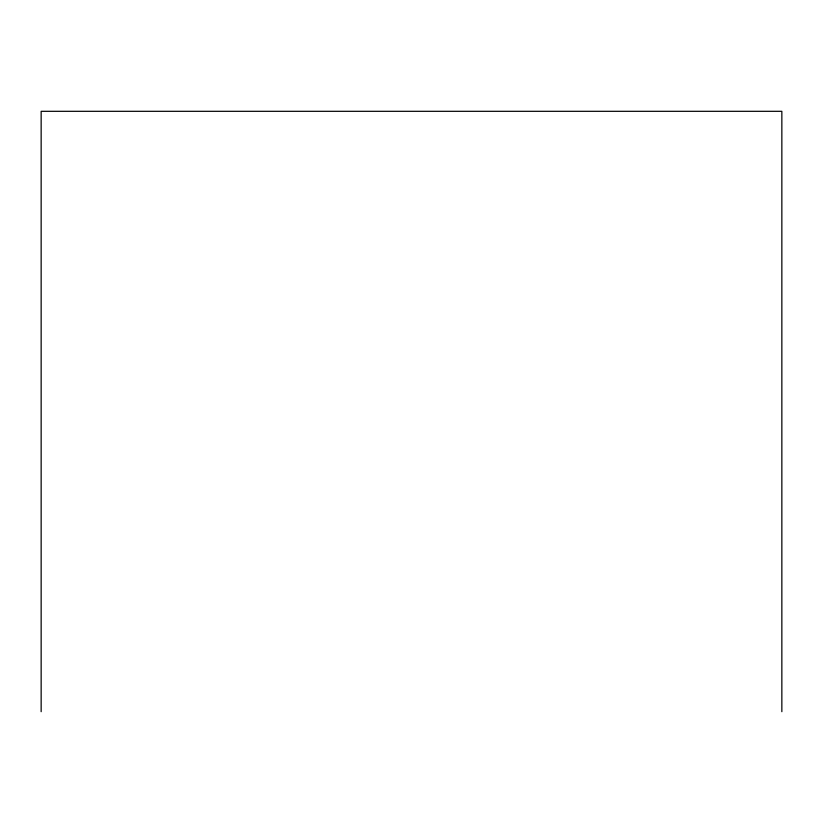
<?xml version="1.0" encoding="UTF-8"?>
<svg xmlns="http://www.w3.org/2000/svg" width="823" height="823" viewBox="0 0 823 823"><rect width="100%" height="100%" fill="white"/><g stroke="black" fill="none" stroke-linecap="round" stroke-linejoin="round"><path stroke-width="1.23" d="M781.85 711.689L781.85 111.311L41.15 111.311L41.15 711.689"/></g></svg>
